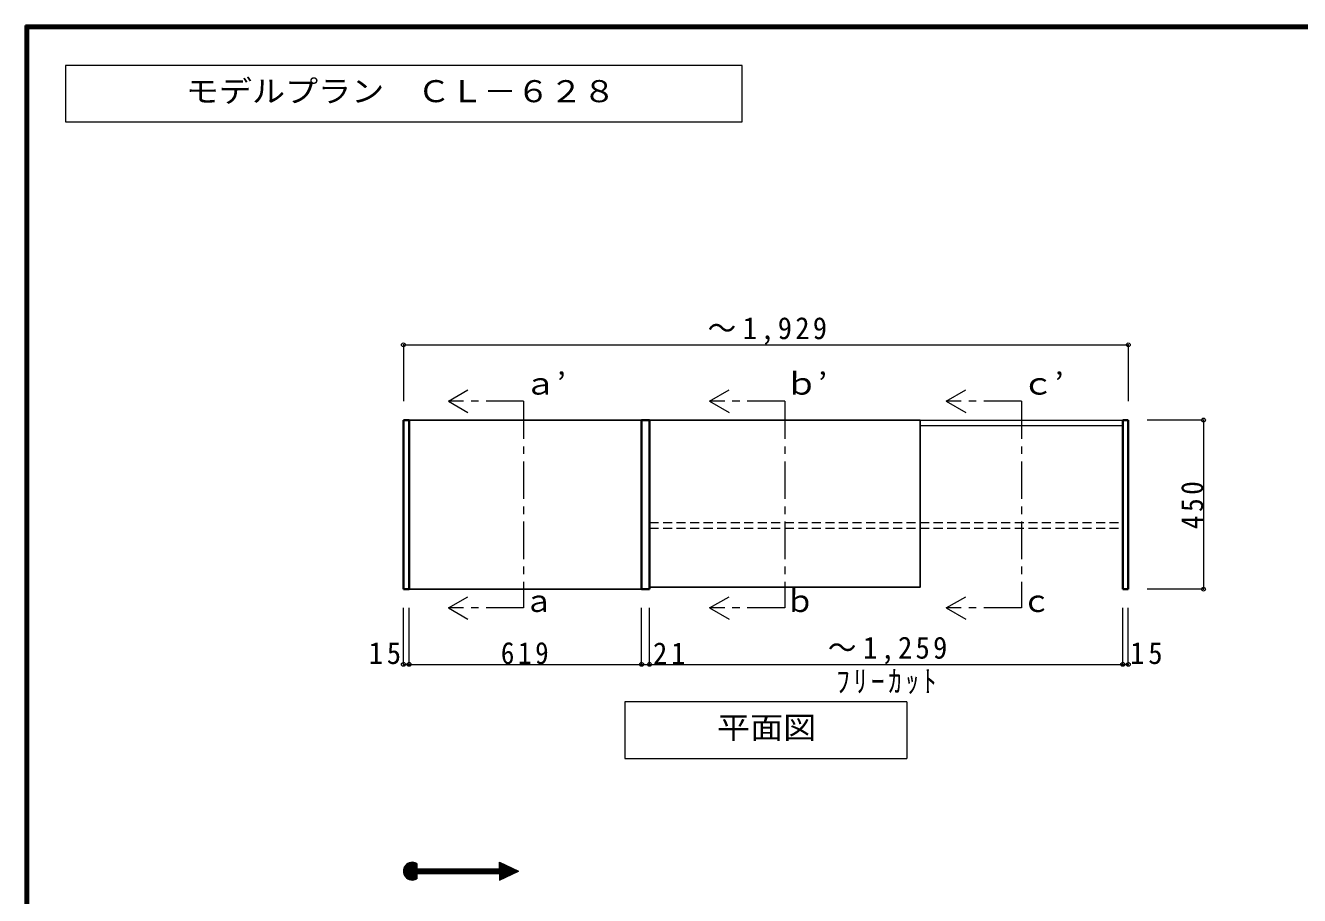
# Model space of a CAD drawing. Units: millimetres at full size, sheet at 1:20; details may follow other scales. Extents: x -3922 to 3878, y -2932 to 2722.
# Drawn here: x -3922 to -532, y 408 to 2722 of the extents above; entities that cross this region are included whole.
import ezdxf
from ezdxf.enums import TextEntityAlignment as Align

# ---------------------------------------------------------------- set-up
doc = ezdxf.new("R2010")
doc.units = ezdxf.units.MM
doc.header["$LTSCALE"] = 20
doc.header["$PDMODE"] = 32
doc.header["$PDSIZE"] = 10
doc.linetypes.add('CHAIN1', pattern=[8, 5, -1, 1, -1])
doc.linetypes.add('DASHED1', pattern=[1.8, 1.2, -0.6])
for name, color, linetype, lineweight in [('0-2', 2, 'Continuous', 35), ('0-3_固定棚', 3, 'Continuous', 25), ('0-6_パイプハンガー', 7, 'Continuous', 18), ('0-7_桟木・巾木', 2, 'Continuous', 35), ('0-8', 3, 'Continuous', 25), ('0-A_文字', 7, 'Continuous', 18), ('0-B_寸法', 7, 'Continuous', 9), ('F-1_枠', 6, 'Continuous', 40)]:
    doc.layers.add(name, color=color, linetype=linetype, lineweight=lineweight)
doc.styles.add('ＭＳ ゴシック', font='')
doc.styles.get('ＭＳ ゴシック').set_extended_font_data('MS Gothic')

msp = doc.modelspace()

# ---------------------------------------------------------------- linework, layer by layer
at = {"layer": '0-2'}
for p, q in [((-2916.53, 1222.73), (-2916.53, 1672.73)), ((-2916.53, 1672.73), (-2901.53, 1672.73)), ((-2901.53, 1222.73), (-2901.53, 1672.73)), ((-2282.53, 1222.73), (-2282.53, 1672.73)), ((-2282.53, 1672.73), (-2261.53, 1672.73)), ((-2261.53, 1222.73), (-2261.53, 1672.73)), ((-1002.53, 1222.73), (-1002.53, 1672.73)), ((-1002.53, 1672.73), (-987.53, 1672.73)), ((-987.53, 1222.73), (-987.53, 1672.73)), ((-2916.53, 1222.73), (-2901.53, 1222.73)), ((-2282.53, 1222.73), (-2261.53, 1222.73)), ((-1002.53, 1222.73), (-987.53, 1222.73))]:
    msp.add_line(p, q, dxfattribs=at)
at = {"layer": '0-3_固定棚'}
for p, q in [((-2901.53, 1672.73), (-2282.53, 1672.73)), ((-2282.53, 1222.73), (-2901.53, 1222.73))]:
    msp.add_line(p, q, dxfattribs=at)
at = {"layer": '0-6_パイプハンガー', "color": 4, "linetype": 'DASHED1', "lineweight": 9}
for p, q in [((-2261.53, 1400.22), (-1002.53, 1400.22)), ((-2261.53, 1385.24), (-1002.53, 1385.24))]:
    msp.add_line(p, q, dxfattribs=at)
at = {"layer": '0-7_桟木・巾木', "color": 7, "lineweight": 18}
for p, q in [((-1541.53, 1672.73), (-1002.53, 1672.73)), ((-1541.53, 1657.73), (-1002.53, 1657.73))]:
    msp.add_line(p, q, dxfattribs=at)
at = {"layer": '0-8'}
for q in [(-2261.53, 1227.73), (-1541.53, 1672.73)]:
    msp.add_line((-2261.53, 1672.73), q, dxfattribs=at)
msp.add_lwpolyline([(-2261.53, 1227.73), (-1541.53, 1227.73), (-1541.53, 1672.73)], dxfattribs=at)
at = {"layer": '0-A_文字'}
for p, q in [((-2796.55, 1722.73), (-2744.59, 1752.73)), ((-2101.53, 1722.73), (-2049.57, 1752.73)), ((-1472.03, 1722.73), (-1420.07, 1752.73)), ((-2796.55, 1722.73), (-2744.59, 1692.73)), ((-2101.53, 1722.73), (-2049.57, 1692.73)), ((-1472.03, 1722.73), (-1420.07, 1692.73)), ((-2796.55, 1172.73), (-2744.59, 1202.73)), ((-2101.53, 1172.73), (-2049.57, 1202.73)), ((-1472.03, 1172.73), (-1420.07, 1202.73)), ((-2796.55, 1172.73), (-2744.59, 1142.73)), ((-2101.53, 1172.73), (-2049.57, 1142.73)), ((-1472.03, 1172.73), (-1420.07, 1142.73)), ((-1577.03, 922.73), (-2327.03, 922.73)), ((-1577.03, 922.73), (-1577.03, 772.73)), ((-2916.53, 472.25), (-2892.57, 496.2)), ((-2916.39, 475.22), (-2895.54, 496.06)), ((-2916.34, 469.61), (-2889.93, 496.02)), ((-2915.91, 467.21), (-2887.53, 495.58)), ((-2915.73, 478.71), (-2899.03, 495.4)), ((-2915.28, 465.01), (-2885.34, 494.96)), ((-2914.48, 462.98), (-2883.3, 494.16)), ((-2913.97, 483.29), (-2903.62, 493.65)), ((-2913.54, 461.09), (-2881.42, 493.22)), ((-2912.46, 459.34), (-2881.12, 490.69)), ((-2911.26, 457.72), (-2881.12, 487.86)), ((-2909.93, 456.22), (-2881.12, 485.03)), ((-2908.48, 454.84), (-2881.12, 482.21)), ((-2906.91, 453.58), (-2881.12, 479.38)), ((-2905.22, 452.44), (-2879.17, 478.49)), ((-2903.4, 451.44), (-2876.34, 478.49)), ((-2901.43, 450.57), (-2873.51, 478.49)), ((-2899.31, 449.87), (-2870.68, 478.49)), ((-2879.65, 466.7), (-2867.86, 478.49)), ((-2876.82, 466.7), (-2865.03, 478.49)), ((-2873.99, 466.7), (-2862.2, 478.49)), ((-2871.17, 466.7), (-2859.37, 478.49)), ((-2868.34, 466.7), (-2856.54, 478.49)), ((-2865.51, 466.7), (-2853.71, 478.49)), ((-2862.68, 466.7), (-2850.89, 478.49)), ((-2859.85, 466.7), (-2848.06, 478.49)), ((-2857.02, 466.7), (-2845.23, 478.49)), ((-2854.19, 466.7), (-2842.4, 478.49)), ((-2851.37, 466.7), (-2839.57, 478.49)), ((-2848.54, 466.7), (-2836.74, 478.49)), ((-2845.71, 466.7), (-2833.92, 478.49)), ((-2842.88, 466.7), (-2831.09, 478.49)), ((-2840.05, 466.7), (-2828.26, 478.49)), ((-2837.22, 466.7), (-2825.43, 478.49)), ((-2834.4, 466.7), (-2822.6, 478.49)), ((-2831.57, 466.7), (-2819.77, 478.49)), ((-2828.74, 466.7), (-2816.94, 478.49)), ((-2825.91, 466.7), (-2814.12, 478.49)), ((-2823.08, 466.7), (-2811.29, 478.49)), ((-2820.25, 466.7), (-2808.46, 478.49)), ((-2817.42, 466.7), (-2805.63, 478.49)), ((-2814.6, 466.7), (-2802.8, 478.49)), ((-2811.77, 466.7), (-2799.97, 478.49)), ((-2808.94, 466.7), (-2797.15, 478.49)), ((-2806.11, 466.7), (-2794.32, 478.49)), ((-2803.28, 466.7), (-2791.49, 478.49)), ((-2800.45, 466.7), (-2788.66, 478.49)), ((-2797.63, 466.7), (-2785.83, 478.49)), ((-2794.8, 466.7), (-2783, 478.49)), ((-2791.97, 466.7), (-2780.18, 478.49)), ((-2789.14, 466.7), (-2777.35, 478.49)), ((-2786.31, 466.7), (-2774.52, 478.49)), ((-2783.48, 466.7), (-2771.69, 478.49)), ((-2780.66, 466.7), (-2768.86, 478.49)), ((-2777.83, 466.7), (-2766.03, 478.49)), ((-2775, 466.7), (-2763.2, 478.49)), ((-2772.17, 466.7), (-2760.38, 478.49)), ((-2769.34, 466.7), (-2757.55, 478.49)), ((-2766.51, 466.7), (-2754.72, 478.49)), ((-2763.68, 466.7), (-2751.89, 478.49)), ((-2760.86, 466.7), (-2749.06, 478.49)), ((-2758.03, 466.7), (-2746.23, 478.49)), ((-2755.2, 466.7), (-2743.41, 478.49)), ((-2752.37, 466.7), (-2740.58, 478.49)), ((-2749.54, 466.7), (-2737.75, 478.49)), ((-2746.71, 466.7), (-2734.92, 478.49)), ((-2743.89, 466.7), (-2732.09, 478.49)), ((-2741.06, 466.7), (-2729.26, 478.49)), ((-2738.23, 466.7), (-2726.44, 478.49)), ((-2735.4, 466.7), (-2723.61, 478.49)), ((-2732.57, 466.7), (-2720.78, 478.49)), ((-2729.74, 466.7), (-2717.95, 478.49)), ((-2726.92, 466.7), (-2715.12, 478.49)), ((-2724.09, 466.7), (-2712.29, 478.49)), ((-2721.26, 466.7), (-2709.46, 478.49)), ((-2718.43, 466.7), (-2706.64, 478.49)), ((-2715.6, 466.7), (-2703.81, 478.49)), ((-2712.77, 466.7), (-2700.98, 478.49)), ((-2709.94, 466.7), (-2698.15, 478.49)), ((-2707.12, 466.7), (-2695.32, 478.49)), ((-2704.29, 466.7), (-2692.49, 478.49)), ((-2701.46, 466.7), (-2689.67, 478.49)), ((-2698.63, 466.7), (-2686.84, 478.49)), ((-2695.8, 466.7), (-2684.01, 478.49)), ((-2692.97, 466.7), (-2681.18, 478.49)), ((-2690.15, 466.7), (-2678.35, 478.49)), ((-2687.32, 466.7), (-2675.52, 478.49)), ((-2684.49, 466.7), (-2672.7, 478.49)), ((-2681.66, 466.7), (-2669.87, 478.49)), ((-2678.83, 466.7), (-2667.04, 478.49)), ((-2676, 466.7), (-2664.21, 478.49)), ((-2673.18, 466.7), (-2661.38, 478.49)), ((-2670.35, 466.7), (-2647.12, 489.93)), ((-2667.52, 466.7), (-2645.19, 489.03)), ((-2664.69, 466.7), (-2643.25, 488.13)), ((-2661.86, 466.7), (-2641.32, 487.24)), ((-2660.63, 496.21), (-2609.81, 472.6)), ((-2660.63, 478.49), (-2660.63, 496.21)), ((-2660.63, 493.39), (-2658.7, 495.31)), ((-2660.63, 490.56), (-2656.77, 494.42)), ((-2660.63, 487.73), (-2654.84, 493.52)), ((-2660.63, 484.9), (-2652.91, 492.62)), ((-2660.63, 482.07), (-2650.98, 491.72)), ((-2660.63, 479.25), (-2649.05, 490.83)), ((-2660.63, 465.1), (-2639.39, 486.34)), ((-2660.63, 462.27), (-2637.46, 485.44)), ((-2660.63, 459.45), (-2635.53, 484.55)), ((-2660.63, 456.62), (-2633.6, 483.65)), ((-2660.63, 453.79), (-2631.67, 482.75)), ((-2660.63, 450.96), (-2629.74, 481.85)), ((-2659.04, 449.73), (-2627.81, 480.96)), ((-2653.75, 452.18), (-2625.87, 480.06)), ((-2648.47, 454.64), (-2623.94, 479.16)), ((-2643.19, 457.09), (-2622.01, 478.27)), ((-2637.9, 459.54), (-2620.08, 477.37)), ((-2632.62, 462), (-2618.15, 476.47)), ((-2627.34, 464.45), (-2616.22, 475.57)), ((-2622.06, 466.91), (-2614.29, 474.68)), ((-2897.01, 449.34), (-2881.12, 465.23)), ((-2894.48, 449.04), (-2881.12, 462.41)), ((-2891.67, 449.02), (-2881.12, 459.58)), ((-2888.45, 449.41), (-2881.12, 456.75)), ((-2884.5, 450.54), (-2881.12, 453.92)), ((-2881.12, 466.7), (-2881.12, 452.15)), ((-2881.12, 466.7), (-2660.63, 466.7)), ((-2660.63, 448.99), (-2609.81, 472.6)), ((-2660.63, 466.7), (-2660.63, 448.99)), ((-2616.77, 469.36), (-2612.36, 473.78)), ((-2611.49, 471.82), (-2610.42, 472.88))]:
    msp.add_line(p, q, dxfattribs=at)
at = {"layer": '0-A_文字', "linetype": 'CHAIN1'}
for p, q in [((-2596.55, 1722.73), (-2796.55, 1722.73)), ((-2596.55, 1722.73), (-2596.55, 1172.73)), ((-1901.53, 1722.73), (-2101.53, 1722.73)), ((-1901.53, 1722.73), (-1901.53, 1172.73)), ((-1272.03, 1722.73), (-1472.03, 1722.73)), ((-1272.03, 1722.73), (-1272.03, 1172.73)), ((-2596.55, 1172.73), (-2796.55, 1172.73)), ((-1901.53, 1172.73), (-2101.53, 1172.73)), ((-1272.03, 1172.73), (-1472.03, 1172.73))]:
    msp.add_line(p, q, dxfattribs=at)
at = {"layer": '0-A_文字'}
msp.add_lwpolyline([(-3815.36, 2465.63), (-2015.36, 2465.63), (-2015.36, 2615.63), (-3815.36, 2615.63)], close=True, dxfattribs=at)
for points in [[(-2327.03, 922.73), (-2327.03, 772.73), (-1577.03, 772.73)], [(-2881.12, 493.04), (-2881.12, 478.49), (-2660.63, 478.49)]]:
    msp.add_lwpolyline(points, dxfattribs=at)
msp.add_arc((-2892.92, 472.6), 23.61, 60, 300, dxfattribs=at)
at = {"layer": '0-B_寸法', "color": 4}
for p, q in [((-2916.53, 1872.73), (-2916.53, 1722.73)), ((-2916.53, 1872.73), (-987.53, 1872.73)), ((-987.53, 1872.73), (-987.53, 1722.73)), ((-787.53, 1672.73), (-937.53, 1672.73)), ((-787.53, 1672.73), (-787.53, 1222.73)), ((-787.53, 1222.73), (-937.53, 1222.73)), ((-2916.53, 1022.73), (-2916.53, 1172.73)), ((-2901.53, 1022.73), (-2901.53, 1172.73)), ((-2282.53, 1022.73), (-2282.53, 1172.73)), ((-2261.53, 1022.73), (-2261.53, 1172.73)), ((-1002.53, 1022.73), (-1002.53, 1172.73)), ((-987.53, 1022.73), (-987.53, 1172.73)), ((-2916.53, 1022.73), (-2901.53, 1022.73)), ((-2901.53, 1022.73), (-2282.53, 1022.73)), ((-2282.53, 1022.73), (-2261.53, 1022.73)), ((-2261.53, 1022.73), (-1002.53, 1022.73)), ((-1002.53, 1022.73), (-987.53, 1022.73))]:
    msp.add_line(p, q, dxfattribs=at)
at = {"layer": '0-B_寸法'}
for p in [(-2916.53, 1872.73), (-987.53, 1872.73), (-787.53, 1672.73), (-787.53, 1222.73), (-2916.53, 1022.73), (-2901.53, 1022.73), (-2282.53, 1022.73), (-2261.53, 1022.73), (-1002.53, 1022.73), (-987.53, 1022.73)]:
    msp.add_point(p, dxfattribs=at)
at = {"layer": 'F-1_枠'}
for p, q in [((-3922.03, 2722.29), (-3922.03, -2864.37)), ((-3922.03, 2722.29), (3877.97, 2722.29)), ((-3922.03, 2718.96), (3877.97, 2718.96)), ((-3922.03, 2715.63), (3877.97, 2715.63)), ((-3918.7, 2722.29), (-3918.7, -2864.37)), ((-3915.36, 2722.29), (-3915.36, -2864.37))]:
    msp.add_line(p, q, dxfattribs=at)

# ---------------------------------------------------------------- texts
at = {"layer": '0-A_文字', "style": 'ＭＳ ゴシック', "width": 1.1}
for s, p in [('モデルプラン\u3000ＣＬ－６２８', (-3495.36, 2500.63)), ('ａ’', (-2596.55, 1722.73)), ('ｂ’', (-1901.53, 1722.73)), ('ｃ’', (-1272.03, 1722.73)), ('平面図', (-2082.03, 807.73))]:
    msp.add_text(s, height=58.65, dxfattribs=at).set_placement(p, align=Align.BOTTOM_LEFT)
at = {"layer": '0-A_文字', "style": 'ＭＳ ゴシック'}
for s, p in [('ｂ', (-1901.53, 1144.47)), ('ａ', (-2596.55, 1144.47)), ('ｃ', (-1272.03, 1144.47))]:
    msp.add_text(s, height=58.65, dxfattribs=at).set_placement(p, align=Align.BOTTOM_LEFT)
at = {"layer": '0-B_寸法', "char_height": 58.65, "attachment_point": 7, "style": 'ＭＳ ゴシック'}
for s, insert in [('\\T1.23;\\W0.95;～1,929', (-2107.03, 1872.73)), ('\\T1.23;\\W0.95;～1,259', (-1787.03, 1022.73)), ('\\T1.27;\\W0.95;15', (-3008.78, 1022.73)), ('\\T1.27;\\W0.9;619', (-2657.03, 1022.73)), ('\\T1.27;\\W0.95;21', (-2252.19, 1022.73)), ('\\T1.27;\\W0.95;15', (-982.53, 1022.73)), ('\\T1.28;\\W0.9;ﾌﾘｰｶｯﾄ', (-1764.53, 943.86))]:
    msp.add_mtext(s, dxfattribs=dict(at, insert=insert))
at = {"layer": '0-B_寸法', "insert": (-787.53, 1382.73), "char_height": 58.65, "attachment_point": 7, "rotation": 90, "style": 'ＭＳ ゴシック'}
msp.add_mtext('\\T1.27;\\W0.9;450', dxfattribs=at)

doc.saveas('drawing.dxf')
